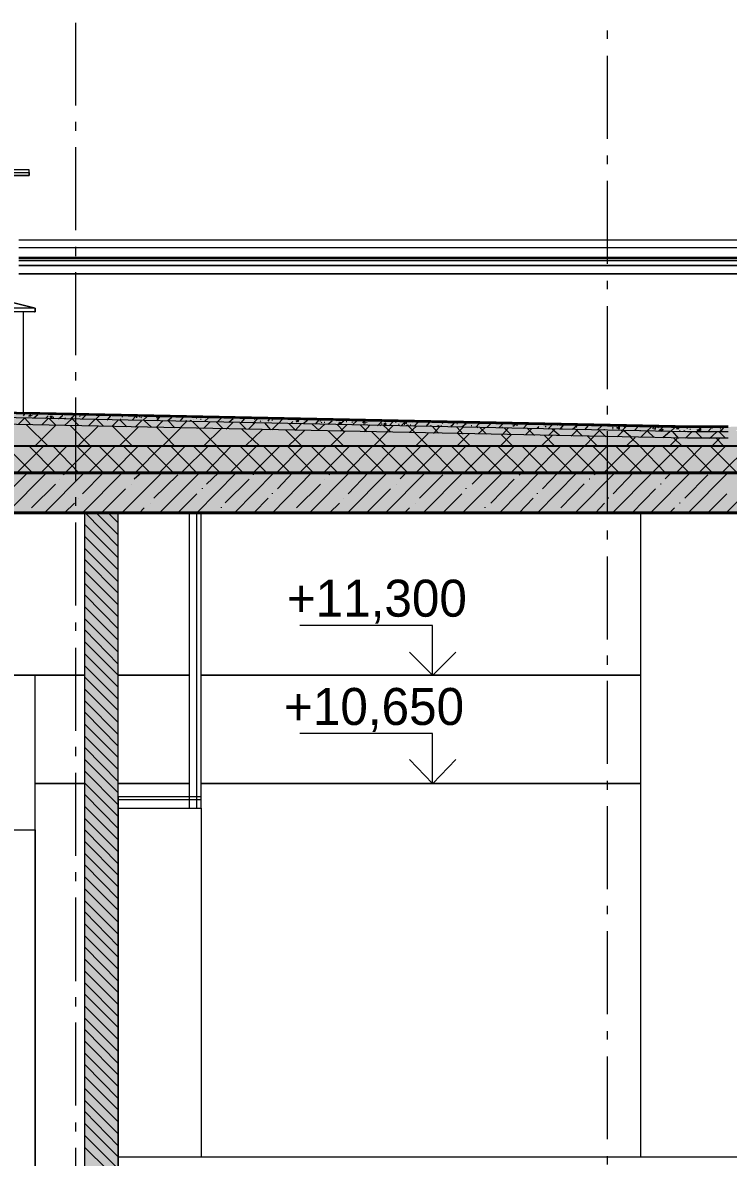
# Model space of a CAD drawing. Header units: millimetres. Extents: x -136833 to 49383, y -8033 to 344618.
# Drawn here: x -37917 to -33666, y 57053 to 63884 of the extents above; entities that cross this region are included whole.
import ezdxf

# ---------------------------------------------------------------- set-up
doc = ezdxf.new("R2010")
doc.units = ezdxf.units.MM
doc.layers.add('PDF _Геометрия', color=7, linetype='Continuous', true_color=0x1d1d1d)
doc.layers.add('PDF _Сплошная заливка', color=7, linetype='Continuous', true_color=0xffffff)
doc.layers.add('PDF _Текст', color=7, linetype='Continuous')

msp = doc.modelspace()

# ---------------------------------------------------------------- hatches: boundary and pattern name
at = {"layer": 'PDF _Сплошная заливка', "transparency": 33554559}
h = msp.add_hatch(color=256, dxfattribs=at)
h.paths.add_polyline_path([(-42196.62876658251, 61619.68777776404), (-42196.62876658251, 61594.28935869845), (-41993.44141405771, 61594.28935869845), (-41587.06670900817, 61585.82321900992), (-41388.11242632766, 61581.59014916565), (-40778.55036875333, 61568.89093963286), (-40579.59608607282, 61564.65786978858), (-39970.03402849848, 61551.95866025579), (-39771.07974581797, 61547.72559041152), (-39364.70504076841, 61539.25945072299), (-39165.75075808792, 61535.02638087872), (-38556.18870051358, 61522.32717134593), (-38357.23441783307, 61518.09410150167), (-37747.67236025873, 61505.39489196886), (-37548.71807757822, 61501.1618221246), (-36939.15602000389, 61488.46261259179), (-36740.20173732338, 61484.22954274753), (-36333.82703227381, 61475.76340305899), (-36134.8727495933, 61471.53033321472), (-35525.31069201897, 61458.83112368192), (-35326.35640933848, 61454.59805383767), (-34716.79435176414, 61441.89884430487), (-34517.84006908363, 61437.6657744606), (-34111.46536403407, 61429.19963477206), (-33620.42926209918, 61424.9665649278), (-33620.42926209918, 61429.19963477206), (-33273.31753486936, 61429.19963477206), (-33142.0923696971, 61424.9665649278), (-32896.57431872966, 61420.73349508353), (-32896.57431872966, 61424.9665649278), (-29442.38932580846, 61492.69568243606), (-29239.20197328366, 61496.92875228033), (-29040.24769060318, 61501.1618221246), (-28837.06033807839, 61505.39489196886), (-28638.10605539788, 61509.62796181313), (-28434.9187028731, 61513.8610316574), (-28235.96442019258, 61518.09410150167), (-28032.77706766782, 61522.32717134593), (-27833.82278498731, 61526.56024119019), (-27630.63543246253, 61530.79331103447), (-27431.68114978202, 61535.02638087872), (-27228.49379725722, 61539.25945072299), (-27029.53951457671, 61543.49252056726), (-26830.58523189621, 61543.49252056726), (-26830.58523189621, 61564.65786978858), (-27033.77258442099, 61564.65786978858), (-27863.45427389716, 61547.72559041152), (-28066.64162642193, 61543.49252056726), (-28896.3233158981, 61526.56024119019), (-29099.5106684229, 61522.32717134593), (-30136.61278026811, 61501.1618221246), (-30365.1985518585, 61496.92875228033), (-31529.2927590317, 61475.76340305899), (-31757.87853062207, 61471.53033321472), (-32921.97273779527, 61450.36498399339), (-33142.0923696971, 61446.13191414913), (-33142.0923696971, 61450.36498399339), (-33273.31753486936, 61454.59805383767), (-33535.76786521387, 61454.59805383767), (-33666.99303038612, 61450.36498399339), (-33912.51108135356, 61446.13191414913), (-33912.51108135356, 61450.36498399339), (-34111.46536403407, 61454.59805383767), (-34517.84006908363, 61463.06419352619), (-34716.79435176414, 61467.29726337046), (-35326.35640933848, 61479.99647290326), (-35525.31069201897, 61484.22954274753), (-36134.8727495933, 61496.92875228033), (-36333.82703227381, 61501.1618221246), (-36740.20173732338, 61509.62796181313), (-36939.15602000389, 61513.8610316574), (-37548.71807757822, 61526.56024119019), (-37747.67236025873, 61530.79331103447), (-38357.23441783307, 61543.49252056726), (-38556.18870051358, 61547.72559041152), (-39165.75075808792, 61560.42479994433), (-39364.70504076841, 61564.65786978858), (-39771.07974581797, 61573.12400947711), (-39970.03402849848, 61577.35707932138), (-40579.59608607282, 61590.05628885418), (-40778.55036875333, 61594.28935869845), (-41388.11242632766, 61606.98856823125), (-41587.06670900817, 61611.22163807551), (-41993.44141405771, 61619.68777776404)])
h.paths.add_polyline_path([(-47847.77700867788, 61746.67987309203), (-50231.83055486678, 61796.34765530431), (-50483.00959627356, 61796.34765530431), (-50483.00959627356, 61772.07829215762), (-50281.79216913095, 61772.07829215762), (-49469.04275903183, 61755.14601278055), (-49261.6223366628, 61750.9129429363), (-48245.6855740389, 61729.74759371496), (-47648.82272599736, 61717.04838418216), (-47648.82272599736, 61742.44680324777)])
h = msp.add_hatch(color=256, dxfattribs=at)
h.paths.add_polyline_path([(-42196.62876658251, 61594.28935869845), (-42196.62876658251, 61551.95866025579), (-41989.20834421346, 61551.95866025579), (-39500.16327578494, 61501.1618221246), (-39296.97592326015, 61496.92875228033), (-36807.93085483163, 61446.13191414913), (-36604.74350230687, 61441.89884430487), (-34115.69843387832, 61391.10200617367), (-33912.51108135356, 61386.8689363294), (-33620.42926209918, 61382.63586648514), (-33620.42926209918, 61386.8689363294), (-33510.36944614827, 61391.10200617367), (-33273.31753486936, 61391.10200617367), (-33146.32543954138, 61386.8689363294), (-32896.57431872966, 61382.63586648514), (-32896.57431872966, 61386.8689363294), (-32663.75547729502, 61391.10200617367), (-32435.16970570465, 61395.33507601794), (-32202.35086427002, 61399.56814586221), (-31745.17932108928, 61408.03428555074), (-31512.36047965463, 61412.26735539499), (-31283.77470806424, 61416.50042523928), (-31050.95586662962, 61420.73349508353), (-30593.78432344887, 61429.19963477206), (-30360.96548201422, 61433.43270461633), (-30132.37971042385, 61437.6657744606), (-29899.56086898921, 61441.89884430487), (-29442.38932580846, 61450.36498399339), (-29239.20197328366, 61454.59805383767), (-29040.24769060318, 61458.83112368192), (-28837.06033807839, 61463.06419352619), (-28638.10605539788, 61467.29726337046), (-28434.9187028731, 61471.53033321472), (-28235.96442019258, 61475.76340305899), (-28032.77706766782, 61479.99647290326), (-27833.82278498731, 61484.22954274753), (-27630.63543246253, 61488.46261259179), (-27431.68114978202, 61492.69568243606), (-27228.49379725722, 61496.92875228033), (-27029.53951457671, 61501.1618221246), (-26830.58523189621, 61501.1618221246), (-26830.58523189621, 61543.49252056726), (-27021.0733748882, 61543.49252056726), (-30136.61278026811, 61475.76340305899), (-30365.1985518585, 61471.53033321472), (-31529.2927590317, 61450.36498399339), (-31757.87853062207, 61446.13191414913), (-32921.97273779527, 61424.9665649278), (-33142.0923696971, 61420.73349508353), (-33142.0923696971, 61424.9665649278), (-33273.31753486936, 61429.19963477206), (-33535.76786521387, 61429.19963477206), (-33666.99303038612, 61424.9665649278), (-33912.51108135356, 61420.73349508353), (-33912.51108135356, 61424.9665649278), (-34111.46536403407, 61429.19963477206), (-34517.84006908363, 61437.6657744606), (-34716.79435176414, 61441.89884430487), (-35326.35640933848, 61454.59805383767), (-35525.31069201897, 61458.83112368192), (-36134.8727495933, 61471.53033321472), (-36333.82703227381, 61475.76340305899), (-36740.20173732338, 61484.22954274753), (-36939.15602000389, 61488.46261259179), (-37548.71807757822, 61501.1618221246), (-37747.67236025873, 61505.39489196886), (-38357.23441783307, 61518.09410150167), (-38556.18870051358, 61522.32717134593), (-39165.75075808792, 61535.02638087872), (-39364.70504076841, 61539.25945072299), (-39771.07974581797, 61547.72559041152), (-39970.03402849848, 61551.95866025579), (-40579.59608607282, 61564.65786978858), (-40778.55036875333, 61568.89093963286), (-41388.11242632766, 61581.59014916565), (-41587.06670900817, 61585.82321900992), (-41993.44141405771, 61594.28935869845)])
h.paths.add_polyline_path([(-47847.77700867788, 61721.28145402644), (-50232.2462537375, 61770.95789663184), (-50483.00959627356, 61770.95789663184), (-50483.00959627356, 61733.98066355923), (-50298.724448508, 61733.98066355923), (-49367.44908276944, 61712.81531433791), (-49176.96093977746, 61708.58224449364), (-48245.6855740389, 61687.4168952723), (-47648.82272599736, 61674.7176857395), (-47648.82272599736, 61717.04838418216)])
h = msp.add_hatch(color=256, dxfattribs=at)
h.paths.add_polyline_path([(-42196.62876658251, 61551.95866025579), (-42196.62876658251, 61336.07209819821), (-26830.58523189621, 61336.07209819821), (-26830.58523189621, 61501.1618221246), (-27033.77258442099, 61501.1618221246), (-27863.45427389716, 61484.22954274753), (-28066.64162642193, 61479.99647290326), (-28896.3233158981, 61463.06419352619), (-29099.5106684229, 61458.83112368192), (-30136.61278026811, 61437.6657744606), (-30365.1985518585, 61433.43270461633), (-31529.2927590317, 61412.26735539499), (-31757.87853062207, 61408.03428555074), (-32921.97273779527, 61386.8689363294), (-33146.32543954138, 61382.63586648514), (-33146.32543954138, 61386.8689363294), (-33273.31753486936, 61391.10200617367), (-33535.76786521387, 61391.10200617367), (-33666.99303038612, 61386.8689363294), (-33912.51108135356, 61382.63586648514), (-33912.51108135356, 61386.8689363294), (-34115.69843387832, 61391.10200617367), (-36604.74350230687, 61441.89884430487), (-36807.93085483163, 61446.13191414913), (-39296.97592326015, 61496.92875228033), (-39500.16327578494, 61501.1618221246), (-41989.20834421346, 61551.95866025579)])
h.paths.add_polyline_path([(-49917.74816252403, 61725.5145238707), (-50250.46884408566, 61732.9083167943), (-50483.00959627356, 61732.9083167943), (-50483.00959627356, 61336.07209819821), (-47648.82272599736, 61336.07209819821), (-47648.82272599736, 61674.7176857395), (-47835.07779914507, 61678.95075558377), (-48216.05408512904, 61687.4168952723), (-48402.30915827674, 61691.64996511657), (-48973.77358725268, 61704.34917464937), (-49160.02866040039, 61708.58224449364), (-49731.49308937634, 61721.28145402644)])
h = msp.add_hatch(color=256, dxfattribs=at)
h.paths.add_polyline_path([(-47648.82272599736, 61175.2154441161), (-47648.82272599736, 61335.85733564969), (-50648.58882774596, 61335.85733564969), (-50648.58882774596, 61175.2154441161)])
h.paths.add_polyline_path([(-26648.56322859276, 61175.2154441161), (-26648.56322859276, 61335.85733564969), (-42196.62876658251, 61335.85733564969), (-42196.62876658251, 61175.2154441161)])
h = msp.add_hatch(color=256, dxfattribs=at)
h.paths.add_polyline_path([(-89594.3118128311, 60933.93046299292), (-89594.3118128311, 61174.94611923026), (-103546.0112988801, 61174.94611923026), (-103546.0112988801, 60933.93046299292)])
h.paths.add_polyline_path([(146.768885612255, 60933.93046299292), (146.768885612255, 61174.94611923026), (-22999.65702283529, 61174.94611923026), (-22999.65702283529, 60933.93046299292)])
h.paths.add_polyline_path([(-23351.00181990939, 60933.93046299292), (-23351.00181990939, 61174.94611923026), (-26352.24833949412, 61174.94611923026), (-26352.24833949412, 60933.93046299292)])
h.paths.add_polyline_path([(-26398.81210778105, 60933.93046299292), (-26398.81210778105, 61174.94611923026), (-44097.27712665802, 61174.94611923026), (-44097.27712665802, 60933.93046299292)])
h.paths.add_polyline_path([(-45350.26580056082, 60933.93046299292), (-45350.26580056082, 61174.94611923026), (-51128.40613798419, 61174.94611923026), (-51128.40613798419, 60933.93046299292)])
h.paths.add_polyline_path([(-77398.8375915002, 60933.93046299292), (-77398.8375915002, 61174.94611923026), (-79396.84655799383, 61174.94611923026), (-79396.84655799383, 60933.93046299292)])
h.paths.add_polyline_path([(-82897.59531920198, 60933.93046299292), (-82897.59531920198, 61174.94611923026), (-86097.79612146723, 61174.94611923026), (-86097.79612146723, 60933.93046299292)])

# ---------------------------------------------------------------- linework, layer by layer
at = {"layer": 'PDF _Геометрия', "color": 7, "lineweight": 9}
for points in [[(-37596.93330292037, 63384.52339288042), (-37596.93330292037, 63884.04477647581)], [(-34394.40926445879, 63786.38985117514), (-34394.40926445879, 63837.19078904847)], [(-34394.40926445879, 63185.26577944108), (-34394.40926445879, 63684.78797542847)], [(-37596.93330292037, 63232.13295763781), (-37596.93330292037, 63287.15241484583)], [(-37596.93330292037, 62635.24059600784), (-37596.93330292037, 63134.76197960323)], [(-34394.40926445879, 63032.86370540471), (-34394.40926445879, 63083.66390369442)], [(-40667.41882822714, 62981.99669017344), (-37877.7025336896, 62981.99669017344), (-37877.7025336896, 62998.89811908658), (-38618.70378843296, 62998.89811908658)], [(-37877.7025336896, 62981.99669017344), (-37877.7025336896, 62965.03529698111), (-40667.41882822714, 62965.03529698111), (-37877.7025336896, 62965.03529698111), (-37877.7025336896, 62977.78596725877)], [(-34394.40926445879, 62431.73889408704), (-34394.40926445879, 62931.26182965804)], [(-31428.78426445878, 62575.36392898809), (-37939.50958540915, 62575.36392898809)], [(-31428.78426445878, 62528.84568256584), (-37939.50958540915, 62528.84568256584)], [(-37596.93330292037, 62478.62704213933), (-37596.93330292037, 62533.64649934736)], [(-31428.78426445878, 62469.52672315103), (-37939.50958540915, 62469.52672315103)], [(-37939.50958540915, 62465.3436625269), (-31428.78426445878, 62465.3436625269)], [(-37939.50958540915, 62452.60545298526), (-31428.78426445878, 62452.60545298526)], [(-37596.93330292037, 61881.73468050936), (-37596.93330292037, 62381.25606410474)], [(-34394.40926445879, 62279.33682005064), (-34394.40926445879, 62330.13849750761)], [(-37846.70295119354, 62143.64550006642), (-37842.60637984345, 62143.64550006642), (-37842.60637984345, 62164.76542443057), (-37994.72236910724, 62202.91154520764), (-37842.60637984345, 62164.76542443057), (-40700.04901960475, 62164.76542443057)], [(-37842.60637984345, 62164.76542443057), (-37842.60637984345, 62143.64550006642), (-40700.04901960475, 62143.64550006642)], [(-34394.40926445879, 61678.21348790022), (-34394.40926445879, 62177.73494430398)], [(-37912.79868753575, 61535.05516220637), (-37912.79868753575, 62144.59136522467)], [(-37596.93330292037, 61729.34425113245), (-37596.93330292037, 61780.14058384886)], [(-33911.83714907417, 61454.47014984037), (-42196.03273750872, 61623.82155587586)], [(-37596.93330292037, 61128.22876501087), (-37596.93330292037, 61627.75015447195)], [(-42189.53013883946, 61334.91025105997), (-26822.41407215105, 61334.91025105997), (-26822.41407215105, 61500.03609071846), (-26822.41407215105, 61542.39431097823), (-26822.41407215105, 61563.54076149937), (-26822.41407215105, 61567.78247713581), (-26822.41407215105, 61572.02419277223), (-29810.99273236723, 61508.51952851802)], [(-34394.40926445879, 61525.80993469661), (-34394.40926445879, 61576.61161215355)], [(-37912.82021891848, 61539.23924343955), (-36824.81791830498, 61513.87200266933)], [(-37912.12906153291, 61539.17744488842), (-33789.00061061264, 61454.45879269107)], [(-34394.40926445879, 60924.68660254617), (-34394.40926445879, 61424.26874117961)], [(-33666.16407215111, 61454.49056158796), (-33911.6601677156, 61454.49056158796)], [(-42194.98760783963, 61174.97118449909), (-26646.93330292027, 61174.97118449909), (-26646.93330292027, 61335.85733564969), (-42194.98760783963, 61335.85733564969)], [(-37596.93330292037, 60975.83690440635), (-37596.93330292037, 61026.6346683504)], [(-37544.28907215112, 60933.25857362028), (-37544.28907215112, 56975.14426632378), (-37844.77874891645, 56975.14426632378)], [(-37344.40689925542, 59155.06358329159), (-36912.55830292036, 59155.06358329159), (-36912.55830292036, 60933.09579568487), (-37094.51348351022, 60933.09579568487)], [(-36915.38230157936, 59155.57883144147), (-36868.68811061265, 59155.57883144147), (-36868.68811061265, 60933.4744950325), (-36915.38230157936, 60933.4744950325)], [(-32701.01984138186, 60933.80107496068), (-34199.36992544275, 60933.80107496068)], [(-37596.93330292037, 60374.72141828479), (-37596.93330292037, 60874.24423897347)], [(-37541.27288577482, 56974.58607205794), (-37342.48618753575, 56974.58607205794), (-37342.48618753575, 60932.75651907063), (-37541.27288577482, 60932.75651907063)], [(-36863.64680952895, 59154.68435065357), (-36842.36599522804, 59154.68435065357), (-36842.36599522804, 60932.71215895053), (-36863.64680952895, 60932.71215895053)], [(-34192.6063798434, 57054.97283378092), (-34192.6063798434, 60932.71621906525), (-36842.92758720851, 60932.71621906525)], [(-34394.40926445879, 60772.34373157223), (-34394.40926445879, 60827.32794838068)], [(-34394.40926445879, 60171.15971719212), (-34394.40926445879, 60670.74186188772)], [(-37596.93330292037, 60222.33098890787), (-37596.93330292037, 60273.12875285192)], [(-35447.29387984342, 59955.10246638985), (-35447.29387984342, 60255.6411793996), (-36247.37161717608, 60255.6411793996)], [(-37596.93330292037, 59621.21550278631), (-37596.93330292037, 60120.73832347501)], [(-34394.40926445879, 60018.81833144758), (-34394.40926445879, 60073.80106302663)], [(-38094.79230920131, 59955.32024737771), (-37544.28907215112, 59955.32024737771), (-37844.77874891645, 59955.32024737771)], [(-38092.42878000429, 59023.62937829852), (-37842.60637984345, 59023.62937829852), (-37842.60637984345, 56974.68573723877), (-37842.60637984345, 59303.05480785234), (-37842.60637984345, 59954.98843630536), (-37994.72236910724, 59954.98843630536)], [(-35298.13522599726, 59955.63995475336), (-35598.4711008203, 59955.63995475336)], [(-35096.44149345411, 59955.82452746976), (-34973.49580292034, 59955.82452746976), (-35452.01290095765, 59955.82452746976)], [(-34394.40926445879, 59421.87605341925), (-34394.40926445879, 59921.39898899025)], [(-35447.29387984342, 59303.88621076701), (-35447.29387984342, 59604.42492377674), (-36247.37161717608, 59604.42492377674)], [(-37596.93330292037, 59468.8250734094), (-37596.93330292037, 59523.84596184502)], [(-37596.93330292037, 58867.70958728783), (-37596.93330292037, 59367.2309767489)], [(-35289.36118753572, 59302.95082932137), (-35589.72397658716, 59302.95082932137)], [(-34833.11118753573, 59303.09405754986), (-35442.67109197179, 59303.09405754986)], [(-34561.11599522803, 59302.94362135941), (-34832.24143142949, 59302.94362135941)], [(-34394.40926445879, 59265.29144609354), (-34394.40926445879, 59320.27565683983)], [(-37342.48618753575, 59222.4764424691), (-37342.48618753575, 59205.53755963119), (-37342.48618753575, 59154.78265297539), (-37342.48618753575, 57054.98294593238), (-37342.48618753575, 57046.51422497234), (-37342.48618753575, 57038.04406309447), (-37342.48618753575, 56974.58607205794)], [(-37341.92825558082, 59154.68435065357), (-36842.36599522804, 59154.68435065357), (-36842.36599522804, 59205.46877406078), (-36842.36599522804, 59222.37622523924), (-37341.92825558082, 59222.37622523924)], [(-36842.36599522804, 59205.46877406078), (-37341.92825558082, 59205.46877406078)], [(-34394.40926445879, 58668.35064723243), (-34394.40926445879, 59167.93278586587)], [(-36910.35375847132, 59154.68435065357), (-36842.36599522804, 59154.68435065357), (-36842.36599522804, 57054.86790495108)], [(-37596.93330292037, 58715.3191579109), (-37596.93330292037, 58770.33861511893)], [(-37596.93330292037, 58114.20367765503), (-37596.93330292037, 58617.94817987632)], [(-34394.40926445879, 58515.94709402881), (-34394.40926445879, 58566.74877148576)], [(-34394.40926445879, 57914.82376187838), (-34394.40926445879, 58414.40590051183)], [(-37596.93330292037, 57961.81324241243), (-37596.93330292037, 58016.83269962045)], [(-37596.93330292037, 57364.92088078246), (-37596.93330292037, 57864.44226437785)], [(-34394.40926445879, 57762.48089090444), (-34394.40926445879, 57813.2825683614)], [(-34394.40926445879, 57161.35755875401), (-34394.40926445879, 57660.87902121993)], [(-37596.93330292037, 57208.30732691395), (-37596.93330292037, 57263.32678412197)], [(-37596.93330292037, 56611.41496528398), (-37596.93330292037, 57110.93634887937)], [(-37342.61318531267, 57055.0902318576), (-26594.28907215103, 57055.0902318576), (-26594.28907215103, 56974.63935316979), (-37342.61318531267, 56974.63935316979)], [(-34394.40926445879, 57008.95549077979), (-34394.40926445879, 57059.75568300734)]]:
    msp.add_lwpolyline(points, dxfattribs=at)
for points in [[(-37939.50958540915, 62423.00847048467), (-31428.78426445878, 62423.00847048467)], [(-37939.50958540915, 62372.18216278057), (-31428.78426445878, 62372.18216278057)], [(-37344.40689925542, 59955.19849017463), (-36912.55830292036, 59955.19849017463)], [(-36842.92758720851, 59954.8366737026), (-34192.6063798434, 59954.8366737026)], [(-37844.77874891645, 59303.40196046874), (-37544.28907215112, 59303.40196046874)], [(-37344.40689925542, 59303.22848633878), (-36912.55830292036, 59303.22848633878)], [(-36842.92758720851, 59302.91648273147), (-34192.6063798434, 59302.91648273147)]]:
    msp.add_lwpolyline(points, close=True, dxfattribs=at)
at = {"layer": 'PDF _Геометрия', "color": 7, "lineweight": 20}
for points in [[(-33911.83714907417, 61450.26718430664), (-42196.03273750872, 61619.61859034214), (-33911.83714907417, 61446.00324628244)], [(-33911.83714907417, 61420.66203389162), (-42196.03273750872, 61594.21639936907)], [(-33911.83714907417, 61382.5275149454), (-42196.03273750872, 61551.8789209809)], [(-33666.16407215111, 61450.21607392476), (-33911.6601677156, 61450.21607392476)], [(-33666.16407215111, 61446.00121953876), (-33911.6601677156, 61446.00121953876)], [(-33666.16407215111, 61420.59730908779), (-33911.6601677156, 61420.59730908779)], [(-33666.16407215111, 61382.49069837703), (-33911.6601677156, 61382.49069837703)], [(-42194.98760783963, 61174.97118449909), (-26646.93330292027, 61174.97118449909)]]:
    msp.add_lwpolyline(points, dxfattribs=at)
at = {"layer": 'PDF _Геометрия', "lineweight": 9}
for points in [[(-37942.02915444229, 61467.23859991569), (-37904.02464907421, 61505.36015331347)], [(-37912.21252096294, 61517.40500305565), (-37904.02464907421, 61530.09220494756)], [(-37868.92849522806, 61462.86050723447), (-37906.94699599493, 61505.14866110747)], [(-37881.79743604263, 61517.84053514148), (-37868.92849522806, 61517.84053514148), (-37873.02393586565, 61526.32129871155)], [(-37877.11938235228, 61517.19794644151), (-37868.92849522806, 61525.67871001158)], [(-37864.25027430829, 61521.41646517009), (-37860.15445676651, 61517.14641327746)], [(-37850.21943546605, 61504.30352752614), (-37825.05830292036, 61525.42733230677)], [(-37801.70052065278, 61462.90254651104), (-37763.6400336896, 61501.02164662415)], [(-37780.62315581938, 61501.02164662415), (-37763.6400336896, 61517.94329813978)], [(-37719.7698413819, 61462.05184176248), (-37757.84782259355, 61500.12982297413)], [(-37754.29339721483, 61509.4133394016), (-37746.09195676651, 61517.84640585277)], [(-37750.20462408478, 61508.7209946884), (-37737.31791830498, 61508.7209946884), (-37741.41901250504, 61517.15484209466)], [(-37732.64535094766, 61508.67230927149), (-37728.54387984343, 61508.67230927149)], [(-37719.7698413819, 61500.77342287073), (-37719.7698413819, 61500.77342287073)], [(-37701.10012843744, 61499.8872238746), (-37675.89964907421, 61521.04549197104)], [(-37697.56749930166, 61500.58053525807), (-37684.67368753576, 61504.79977839656), (-37688.77704316079, 61500.58053525807)], [(-37693.44772599729, 61499.98355072918), (-37693.44772599729, 61499.98355072918)], [(-37665.47788081745, 61458.55684135079), (-37623.25541830498, 61496.67330990907)], [(-37662.45605848865, 61500.43728258552), (-37658.35157215112, 61504.65768837024)], [(-37626.81958326689, 61500.15860230475), (-37605.7073413819, 61521.33098542403)], [(-37614.48137984345, 61496.62665357468), (-37618.58775070179, 61509.35240063897)], [(-37618.58775070179, 61495.98234988555), (-37614.48137984345, 61508.70809694984)], [(-37579.38522599728, 61458.36858549651), (-37617.51918880403, 61496.44382200053)], [(-37614.48137984345, 61517.79852452534), (-37614.48137984345, 61517.79852452534)], [(-37574.71944291489, 61513.35421838093), (-37570.61118753573, 61517.57850552035)], [(-37560.75254535166, 61496.86509167692), (-37535.5150336896, 61522.22153610424)], [(-37486.98282734114, 61495.89928304365), (-37482.87080292037, 61495.89928304365), (-37521.04325307373, 61457.84440403675)], [(-37482.87080292037, 61495.89928304365), (-37482.87080292037, 61495.89928304365)], [(-37477.69386885832, 61495.77137029655), (-37456.54868753576, 61516.97822588948)], [(-37430.22657215112, 61453.98627279886), (-37472.53430124842, 61496.29257404897)], [(-37407.51706207781, 61491.79813874223), (-37386.35637984343, 61517.25152587445)], [(-37380.7146192842, 61453.48680182725), (-37342.48618753575, 61491.59749000593)], [(-37333.1757338865, 61491.52032821143), (-37324.93811061267, 61495.75546673065), (-37329.05691930838, 61495.75546673065)], [(-37289.84195676653, 61450.29208448037), (-37332.21169792554, 61492.60149158508)], [(-37316.16407215114, 61509.01234525507), (-37316.16407215114, 61513.24787132357)], [(-37298.61599522806, 61491.9931786782), (-37298.61599522806, 61491.9931786782)], [(-37258.39134766925, 61491.67195144961), (-37237.19772599728, 61512.80951579093)], [(-37240.38598549469, 61449.18058787559), (-37202.10157215114, 61487.22917512287)], [(-37232.54664217727, 61508.53552015534), (-37228.42368753575, 61508.53552015534)], [(-37214.99931906251, 61512.70643812064), (-37210.87561061267, 61512.70643812064)], [(-37206.22565750514, 61504.1914260695), (-37202.10157215114, 61508.43199027863)], [(-37192.34013975148, 61488.3252427371), (-37167.00541830498, 61513.77791739048)], [(-37140.68330292037, 61449.44035294269), (-37183.11893189493, 61487.57227698534)], [(-37112.95763023346, 61446.1384344477), (-37070.49099522804, 61488.48555860305)], [(-37109.78627255661, 61504.91681477722), (-37096.81311061265, 61504.91681477722), (-37096.81311061265, 61513.3482217229)], [(-37109.71538037399, 61504.94853513323), (-37105.5871490742, 61513.4381837398)], [(-37109.26563326069, 61487.31266498753), (-37088.03907215114, 61512.66965594756)], [(-37043.22083272284, 61488.17885292971), (-37017.84676445881, 61509.36472949526)], [(-37000.29868753575, 61445.7984267892), (-37042.796328572, 61488.11882795033)], [(-36968.9120196997, 61484.22034200496), (-36947.65445676651, 61509.61436145979)], [(-36968.49925752748, 61445.41436606697), (-36930.10637984343, 61483.51163040604)], [(-36938.88041830497, 61484.19104365983), (-36938.88041830497, 61484.19104365983)], [(-36934.2421492265, 61488.35544123936), (-36930.10637984343, 61488.35544123936)], [(-36912.05807055817, 61483.36800110547), (-36903.78426445882, 61491.8163416784), (-36903.78426445882, 61483.36800110547)], [(-36851.14003368959, 61440.75876470771), (-36893.70356254141, 61483.08560536823)], [(-36886.23618753575, 61492.35327412097), (-36886.23618753575, 61492.35327412097)], [(-36872.82651832487, 61505.00790629548), (-36868.68811061265, 61505.00790629548)], [(-36846.50553365276, 61496.36079638855), (-36842.36599522804, 61496.36079638855)], [(-36819.78630529114, 61484.11265733037), (-36798.49580292036, 61505.22699714501)], [(-36816.04387984343, 61500.48397810543), (-36816.04387984343, 61500.48397810543)], [(-36744.98221866558, 61479.45587249276), (-36719.52945676651, 61504.8493800427)], [(-36719.52945676651, 61491.47266041341), (-36719.52945676651, 61491.47266041341)], [(-36674.80842712271, 61479.68951161204), (-36649.3371490742, 61500.83795780438)], [(-36600.48378410209, 61475.73161708988), (-36579.1448413819, 61501.10417662946)], [(-36525.68912009407, 61475.32380734669), (-36500.17849522806, 61500.71710768132)], [(-36521.88005602987, 61496.59700176284), (-36517.72657215112, 61500.80841653735)], [(-36521.88005602987, 61500.15527327092), (-36517.72657215112, 61495.9438584964)], [(-36486.78540980036, 61483.71555102219), (-36482.63041830497, 61487.92849444089)], [(-36473.85637984342, 61487.85279552191), (-36473.85637984342, 61487.85279552191)], [(-36438.30069931378, 61484.03504944438), (-36429.98618753575, 61496.74163945611)], [(-36416.59611734137, 61491.78444167745), (-36412.43811061267, 61491.78444167745)], [(-36376.56981306543, 61470.95463255671), (-36351.0198413819, 61496.32761809634)], [(-36368.56791830497, 61495.75756906455), (-36368.56791830497, 61495.75756906455)], [(-36315.92368753573, 61496.75719583706), (-36315.92368753573, 61496.75719583706)], [(-36302.08561912215, 61471.21688344563), (-36289.60157215112, 61483.94190550088)], [(-36271.60829091298, 61488.01323795686), (-36263.27945676651, 61479.56679187541)], [(-36266.99398602451, 61487.34797543247), (-36254.50541830497, 61491.57085503848), (-36258.67020930861, 61478.90222216846)], [(-36227.45050603681, 61470.80687909097), (-36201.86118753573, 61491.93419406348)], [(-36219.40926445882, 61492.0692092257), (-36219.40926445882, 61492.0692092257)], [(-36153.1066408764, 61466.80151701588), (-36131.66887984343, 61492.2319587467)], [(-36127.06528594799, 61487.93733600931), (-36122.89484138189, 61487.93733600931)], [(-36100.74430127586, 61479.93599072597), (-36096.57272599728, 61479.93599072597)], [(-36078.33119900817, 61466.37676584895), (-36052.70253368957, 61487.59622463759)], [(-36026.38041830497, 61487.40387641405), (-36026.38041830497, 61487.40387641405)], [(-36026.38041830497, 61483.17106062073), (-36026.38041830497, 61483.17106062073)], [(-36003.38678554776, 61466.69035638913), (-35982.51022599728, 61487.80428242173)], [(-35995.03382951763, 61488.46104705572), (-35982.51022599728, 61484.22632045714), (-35982.51022599728, 61488.46104705572)], [(-35986.68670102996, 61487.20868610721), (-35982.51022599728, 61487.20868610721)], [(-35969.13937791523, 61483.50379696603), (-35964.96214907418, 61483.50379696603)], [(-35929.21189197955, 61462.00191806282), (-35903.54387984343, 61487.43237092753)], [(-35868.03719688999, 61475.72603439958), (-35859.67368753573, 61484.20618810615)], [(-35863.44020540141, 61475.0693095938), (-35850.8996490742, 61475.0693095938), (-35855.08177766934, 61483.55022762247)], [(-35846.30811611196, 61479.90771374996), (-35842.12561061265, 61479.90771374996)], [(-35779.4970439844, 61457.62250060839), (-35754.38522599726, 61483.03208907878)], [(-35709.32282349332, 61457.87413421744), (-35684.19291830495, 61483.30202436315)], [(-35670.83488496447, 61479.60263983408), (-35666.64484138189, 61479.60263983408)], [(-35618.19291562019, 61475.74661471206), (-35614.00061061265, 61479.93745880885)], [(-35617.79877371779, 61475.69277348767), (-35605.22657215111, 61471.44161396393), (-35605.22657215111, 61479.94393301142)], [(-37763.6400336896, 61335.25324763398), (-37894.80461670896, 61462.25781942826)], [(-37719.7698413819, 61458.41910276633), (-37842.79101145032, 61335.69112729507)], [(-37509.19291830498, 61335.21992135817), (-37631.90057240552, 61457.98490645519)], [(-37465.32272599728, 61453.52297622323), (-37583.97384778468, 61334.99088033294)], [(-37254.74580292036, 61335.16089135582), (-37373.06576998731, 61453.65907177424)], [(-37219.64964907421, 61449.90716790828), (-37333.89531522289, 61335.60543417892)], [(-37000.29868753575, 61335.07140192156), (-37110.07897913853, 61449.34037938779)], [(-36965.20253368959, 61444.95512299806), (-37075.0228728224, 61334.8969292662)], [(-36745.85157215114, 61335.01170448081), (-36851.78430576473, 61440.82307379007)], [(-36827.58141567273, 61441.08374062701), (-36789.72176445881, 61479.17733836162)], [(-36719.52945676651, 61441.33309230998), (-36825.49109689282, 61335.49285552493)], [(-36710.75541830497, 61441.30756388013), (-36748.64607660423, 61479.37310648518)], [(-36691.39396673795, 61436.74180448309), (-36649.3371490742, 61479.03870279159)], [(-36570.37080292036, 61437.59067250888), (-36608.31658492691, 61475.71159324467)], [(-36491.40445676651, 61335.57142343607), (-36597.01979188624, 61437.15382840393)], [(-36473.85637984342, 61433.49249750839), (-36575.33550334969, 61336.10498712965)], [(-36555.69302554792, 61437.33597324377), (-36517.72657215112, 61475.41972988283)], [(-36530.65371758724, 61475.43834887796), (-36526.50061061267, 61475.43834887796)], [(-36421.2121490742, 61432.53942132106), (-36459.21650001977, 61474.8753623179)], [(-36415.36353387058, 61432.97871538784), (-36377.34195676651, 61471.0568520733)], [(-36236.95734138189, 61335.50620873084), (-36334.52525266989, 61432.89402227737)], [(-36219.40926445882, 61428.52150329171), (-36316.9948319016, 61335.40149370816)], [(-36272.05349522806, 61428.1969679212), (-36314.27464212028, 61470.53862417115)], [(-36275.03404219325, 61428.61082764756), (-36236.95734138189, 61470.96781396856)], [(-36131.66887984343, 61428.74599510773), (-36173.9511724951, 61466.80151701588)], [(-36138.87030508881, 61428.52144680628), (-36096.57272599728, 61466.65035799323)], [(-36118.29162439061, 61474.52977041023), (-36114.12080292036, 61478.75876459307)], [(-35982.51022599728, 61335.40656082572), (-36075.55770206955, 61424.3401855792)], [(-35973.73618753573, 61424.92880707303), (-36062.62103676832, 61336.04541336622)], [(-35982.51022599728, 61423.6834209452), (-36024.85748601834, 61466.03359771988)], [(-36017.18303598541, 61471.05727064877), (-36008.83234138189, 61466.82369053334)], [(-36013.00768570208, 61478.86930501746), (-36008.83234138189, 61478.86930501746)], [(-36012.57964606646, 61470.33740960625), (-36000.05830292034, 61478.80533415921), (-36004.23402414471, 61466.10344732977)], [(-36003.14565206844, 61424.86089593513), (-35964.96214907418, 61462.98176391258)], [(-35934.0447316857, 61479.07975368886), (-35929.86599522804, 61479.07975368886)], [(-35842.12561061265, 61419.99490167507), (-35884.53401639315, 61462.34497775285)], [(-35862.81616039111, 61420.52320215564), (-35824.57753368959, 61462.88091094064)], [(-35859.67368753573, 61463.06558623524), (-35859.67368753573, 61467.30566308852)], [(-35842.12561061265, 61475.66541507869), (-35842.12561061265, 61475.66541507869)], [(-35728.06311061265, 61335.38742412192), (-35812.98512682645, 61420.00867101801)], [(-35719.28907215112, 61420.00667814428), (-35804.21873211075, 61335.31794596713)], [(-35762.75778105788, 61458.87780004481), (-35754.38522599726, 61463.1224628307), (-35754.38522599726, 61458.87780004481)], [(-35754.38522599726, 61466.11182618017), (-35754.38522599726, 61470.35648896604)], [(-35701.74099522804, 61420.54229934556), (-35744.21054676799, 61458.64806154274)], [(-35741.02417742346, 61470.24066811645), (-35736.8371490742, 61470.24066811645)], [(-35740.61948955961, 61463.00697992153), (-35728.06311061265, 61463.00697992153), (-35732.25051586609, 61475.68600371305)], [(-35736.43792709988, 61462.34995567719), (-35728.06311061265, 61475.08738348432)], [(-35722.4866687138, 61420.42174782078), (-35684.19291830495, 61458.53290802928)], [(-35653.28756184971, 61466.80527127513), (-35649.09676445881, 61466.80527127513)], [(-35634.95629799466, 61458.1427296534), (-35614.00061061265, 61479.33814411175)], [(-35618.19291562019, 61467.2435990759), (-35614.00061061265, 61467.2435990759)], [(-35604.83865730975, 61458.09350715714), (-35596.45253368956, 61462.28511078798), (-35596.45253368956, 61458.09350715714)], [(-35552.58234138189, 61415.52483330336), (-35595.11686029124, 61457.82093609994)], [(-35586.34664343967, 61416.12545716829), (-35543.80830292034, 61454.17299345586)], [(-35583.09826939071, 61462.23610662856), (-35578.9044567665, 61462.23610662856)], [(-35570.13041830495, 61475.47966896544), (-35570.13041830495, 61475.47966896544)], [(-35560.20260494975, 61453.5192548876), (-35535.03426445881, 61478.92751642624)], [(-35473.61599522804, 61335.26924827141), (-35553.96409383349, 61415.73591682381)], [(-35552.58234138189, 61462.07585042014), (-35552.58234138189, 61462.07585042014)], [(-35473.61599522804, 61411.47756187207), (-35549.76575236337, 61335.26924827141)], [(-35485.82967208033, 61453.75721624358), (-35464.8419567665, 61479.18227425885)], [(-35460.26700758745, 61457.96444268399), (-35456.06791830497, 61457.96444268399)], [(-35412.19772599726, 61411.81300475363), (-35449.99479077349, 61454.17138050443)], [(-35441.22414339976, 61411.15958858016), (-35403.42368753575, 61453.46023200516)], [(-35420.59967960361, 61454.17138050443), (-35412.19772599726, 61458.37089037612), (-35412.19772599726, 61454.17138050443)], [(-35403.42368753575, 61457.72164529602), (-35403.42368753575, 61457.72164529602)], [(-35398.85137668584, 61458.27092579442), (-35394.6496490742, 61458.27092579442)], [(-35390.07771512847, 61470.28402522128), (-35385.87561061265, 61474.54620309694)], [(-35368.32753368957, 61454.52210382345), (-35368.32753368957, 61454.52210382345)], [(-35337.43574578421, 61458.59077962224), (-35333.23137984342, 61458.59077962224)], [(-35336.70304616597, 61449.42642465993), (-35315.68330292036, 61474.83017167533)], [(-35302.34109955469, 61470.47515743522), (-35298.13522599726, 61470.47515743522)], [(-35267.24645332519, 61453.34848869184), (-35263.03907215111, 61449.14110751775), (-35300.89378542016, 61411.04580507735)], [(-35263.03907215111, 61406.77974127264), (-35300.89378542016, 61449.14110751775)], [(-35219.16887984342, 61335.23169544762), (-35295.51689022921, 61411.45788753988)], [(-35270.733945424, 61450.31064259714), (-35245.49099522804, 61471.46577094375)], [(-35214.60448398093, 61458.60423527285), (-35210.39484138187, 61458.60423527285)], [(-35187.57642025164, 61449.24147190601), (-35166.5246490742, 61470.41365921457)], [(-35179.50983775145, 61449.94690727251), (-35175.29868753573, 61445.67702787156)], [(-35173.54710955083, 61408.03046127788), (-35131.42849522803, 61446.11672370263)], [(-35166.5246490742, 61462.5941351953), (-35166.5246490742, 61462.5941351953)], [(-35122.65445676648, 61407.32065598429), (-35160.56342744056, 61445.41179392691)], [(-35121.61372688042, 61445.94424857664), (-35096.33234138187, 61471.34466173895)], [(-35047.22194880283, 61446.21160626975), (-35026.14003368957, 61467.35381566024)], [(-35040.9952791994, 61335.1998181063), (-34973.49580292034, 61402.9391242864), (-35015.68224109872, 61445.24620965134)], [(-35030.35759127606, 61449.16301415157), (-35026.14003368957, 61449.16301415157)], [(-35029.00371683472, 61403.02689335512), (-34991.04387984342, 61445.38673701441)], [(-34964.05160888893, 61454.23177461622), (-34947.17368753573, 61466.95055388123)], [(-34955.94772599726, 61450.04970348511), (-34955.94772599726, 61450.04970348511)], [(-34938.39964907418, 61457.80989106041), (-34938.39964907418, 61462.03121768853)], [(-34902.31928784575, 61441.80787421283), (-34876.98137984342, 61467.20469614883)], [(-34888.67335885513, 61402.95700399938), (-34850.65926445881, 61441.03297277496)], [(-34833.11118753573, 61399.25630961725), (-34875.35791358574, 61441.56344848553)], [(-34819.46412074608, 61440.79162615217), (-34806.78907215111, 61453.52857672427)], [(-34811.01605234167, 61445.68183405029), (-34806.78907215111, 61445.68183405029)], [(-34767.14774455481, 61449.67565706604), (-34762.91887984342, 61453.9030541661)], [(-34753.19906930218, 61437.39765372434), (-34727.82272599725, 61462.83300033)], [(-34748.34300087552, 61398.5960846349), (-34710.27464907418, 61436.72639912864)], [(-34683.95253368957, 61398.48710673648), (-34726.26331560322, 61436.56563180126)], [(-34696.9584520958, 61461.98421902722), (-34692.72657215112, 61461.98421902722)], [(-34678.79146124974, 61437.67776849151), (-34657.63041830495, 61463.07072377064)], [(-34666.4044567665, 61436.44086917403), (-34666.4044567665, 61440.73291993015)], [(-34612.24979949891, 61394.28236188912), (-34569.89003368956, 61436.58155928476)], [(-34604.0788507586, 61437.27802483115), (-34578.66407215111, 61458.45602373985), (-34582.90085184992, 61454.21924404102)], [(-34587.43811061264, 61457.87891163026), (-34587.43811061264, 61457.87891163026)], [(-34587.13763759959, 61457.78978204674), (-34578.66407215111, 61453.55447875699)], [(-34543.56791830495, 61394.72706230362), (-34585.93898809023, 61437.0981320889)], [(-34582.90085184992, 61449.98394075127), (-34578.66407215111, 61449.98394075127)], [(-34529.66483533538, 61433.28960508576), (-34508.47176445879, 61458.72247089446)], [(-34476.45293229008, 61394.83376221728), (-34438.2794567665, 61432.94806096284)], [(-34454.95863221501, 61432.86050812033), (-34429.50541830495, 61454.07053496084)], [(-34403.18330292034, 61391.07791793925), (-34445.61466057725, 61433.38792191326)], [(-34442.52226693193, 61432.2808649079), (-34438.2794567665, 61432.2808649079)], [(-34411.95734138187, 61433.41409353504), (-34411.95734138187, 61437.6565555084)], [(-34376.86118753573, 61432.6446560085), (-34376.86118753573, 61432.6446560085)], [(-34363.55931291555, 61445.2084869724), (-34359.31311061265, 61449.45320958269)], [(-34363.55931291555, 61440.9637643621), (-34359.31311061265, 61440.9637643621)], [(-34341.76503368956, 61450.01382502722), (-34341.76503368956, 61450.01382502722)], [(-34336.12257431049, 61390.49647077535), (-34297.89484138189, 61428.60420738364)], [(-34310.91734357129, 61428.62805855646), (-34306.6688798434, 61428.62805855646)], [(-34305.83841367147, 61428.49643087392), (-34280.34676445879, 61453.92732780995)], [(-34254.02464907417, 61390.24365371481), (-34296.52006259472, 61428.36828646852)], [(-34293.37002045655, 61449.0932893128), (-34289.12080292034, 61449.0932893128)], [(-34231.41158350669, 61428.74436979299), (-34210.1544567665, 61449.94070115072)], [(-34218.92849522804, 61441.51966892419), (-34218.92849522804, 61441.51966892419)], [(-34196.8597433254, 61428.70341341795), (-34192.6063798434, 61428.70341341795)], [(-34195.7922163309, 61386.14520947031), (-34157.51022599726, 61424.24620545854)], [(-34156.71819512789, 61424.12643232286), (-34131.18811061265, 61449.53335205587)], [(-34113.64003368956, 61386.57794019352), (-34151.93897946225, 61424.63495680379)], [(-34122.15355100787, 61441.59519722743), (-34113.64003368956, 61450.04637652259)], [(-34117.63145879291, 61440.90954406965), (-34104.86599522801, 61436.71475508872), (-34104.86599522801, 61449.42084819382)], [(-34091.5758046369, 61449.93536358822), (-34087.31791830495, 61445.67895493945)], [(-34086.54397463679, 61424.40291714435), (-34060.99580292034, 61449.76694983814)], [(-34078.28712774452, 61428.67814378454), (-34069.76984138187, 61424.42098767113)], [(-34073.76691742084, 61427.99071147246), (-34060.99580292034, 61436.4463805034), (-34065.25481996479, 61423.79405948596)], [(-34059.72275991656, 61386.04062125833), (-34017.12561061264, 61424.13470420318)], [(-34012.10772186794, 61424.63354384556), (-33990.80349522803, 61445.81591639604)], [(-34008.35157215111, 61424.72566378234), (-34008.35157215111, 61424.72566378234)], [(-33964.48137984342, 61381.53984192129), (-34002.83797410896, 61423.91730585707)], [(-33977.51820439103, 61441.46563993592), (-33973.25541830495, 61445.72694055037)], [(-33977.26492640228, 61441.45157934064), (-33964.48137984342, 61441.45157934064), (-33964.48137984342, 61445.65231047506)], [(-33959.97088127627, 61428.10302362176), (-33955.70734138187, 61428.10302362176)], [(-33933.64989660414, 61424.34485332997), (-33929.38522599726, 61428.54707000276)], [(-33924.87623504677, 61420.67656824567), (-33920.61118753572, 61424.94012949707), (-33920.61118753572, 61420.67656824567)], [(-33923.90214774544, 61382.4141643612), (-33885.51503368956, 61420.49779756083)], [(-33916.10257348941, 61441.19051320153), (-33911.83714907417, 61445.39347873527)], [(-33898.55525037466, 61437.4499509801), (-33894.28907215111, 61437.4499509801)], [(-33824.09676445881, 61382.0587259848), (-33861.90027908719, 61420.1659091343)], [(-33858.47775804075, 61419.62898368565), (-33832.87080292033, 61444.99034902437)], [(-33854.68694258777, 61432.3930869715), (-33850.41887984342, 61432.3930869715)], [(-33815.32272599726, 61420.15382912695), (-33815.32272599726, 61420.15382912695)], [(-33788.53240534737, 61420.52426100981), (-33771.45253368956, 61441.69239926812)], [(-33778.46623776572, 61381.61051820117), (-33736.35637984342, 61419.75134413616)], [(-33762.67849522803, 61441.01331595747), (-33762.67849522803, 61445.28365911965)], [(-33683.71214907418, 61381.96395277289), (-33721.56906321119, 61420.06384570301)], [(-33718.58245698488, 61420.21129080868), (-33710.03426445878, 61428.6968914114), (-33710.03426445878, 61420.21129080868)], [(-33714.30835766975, 61441.39399330173), (-33710.03426445878, 61437.11989398661)], [(-33713.85447003925, 61420.74327377954), (-33692.48618753572, 61446.14195625576)], [(-35227.94291830497, 61407.90014538301), (-35300.07520358104, 61335.88819479183)], [(-34964.72176445879, 61335.15022231508), (-35032.22726962998, 61402.89557880833)], [(-34727.82272599725, 61399.33461596407), (-34791.26063892788, 61335.83622555645)], [(-34710.27464907418, 61335.08637947489), (-34773.72386598075, 61398.5960846349)], [(-34473.37561061264, 61394.41144307331), (-34532.73612864551, 61335.1100807909)], [(-34455.82753368957, 61335.64373889905), (-34515.19860189005, 61394.95564083529)], [(-34227.70253368956, 61386.52412736149), (-34278.7129689891, 61335.75831214875)], [(-34201.38041830495, 61335.60957875264), (-34256.65147128388, 61390.64039883622)], [(-33973.25541830495, 61381.62014014871), (-34019.52182624112, 61335.04754241771)], [(-33946.93330292033, 61335.5264122172), (-33993.21198311324, 61382.11135733281)], [(-33718.80830292033, 61381.5247149563), (-33765.19334267172, 61334.95340527406)], [(-33692.48618753572, 61335.45347752404), (-33738.88349954384, 61382.03710874514)], [(-37860.15445676651, 61174.94841672839), (-38021.0167628366, 61335.81072279847)], [(-37950.9428777493, 61175.23032297441), (-37789.96214907421, 61336.09386353287)], [(-37719.7698413819, 61174.8265305211), (-37880.86899266198, 61335.69112729507)], [(-37806.10628496809, 61175.08230822426), (-37649.57753368959, 61335.94779465289)], [(-37579.38522599728, 61174.70999490657), (-37736.02895569926, 61335.5761927084)], [(-37661.30323675592, 61174.28010909427), (-37500.41887984343, 61335.16159479041)], [(-37430.22657215112, 61173.88190010367), (-37591.22892272471, 61334.76374154994)], [(-37521.15460869353, 61174.20398760575), (-37360.03426445882, 61335.02859202443)], [(-37298.61599522806, 61175.13981513427), (-37459.2477370374, 61336.00858165698)], [(-37380.41364645728, 61174.72211136923), (-37219.64964907421, 61335.60543417892)], [(-37149.45734138189, 61174.32799963283), (-37310.33889927492, 61335.21099545187)], [(-37240.26415209258, 61174.59713546826), (-37079.26503368959, 61335.47962598451)], [(-37009.07272599729, 61174.23415802516), (-37170.18940491024, 61335.11597671707)], [(-37095.39096278349, 61174.53681544166), (-36938.88041830497, 61335.35866434503)], [(-36868.68811061265, 61174.14581059335), (-37025.31277141965, 61335.02576248207)], [(-36959.37600300131, 61175.07110618597), (-36798.49580292036, 61335.94986900192)], [(-36728.30349522804, 61174.71009904741), (-36889.30082687078, 61335.52968972643)], [(-36814.48818499307, 61174.95868237707), (-36658.11118753575, 61335.83453795683)], [(-36587.91887984345, 61174.57070307344), (-36748.55424207565, 61335.44484640014)], [(-36669.71918163377, 61174.15215972982), (-36508.95253368959, 61335.0404700351)], [(-36447.53426445881, 61175.14600540679), (-36608.40302351229, 61335.95824587896)], [(-36529.56796307041, 61174.0504622556), (-36368.56791830497, 61334.93302282098)], [(-36307.14964907418, 61175.0135990881), (-36468.25180494893, 61335.87918700383)], [(-36388.82410489061, 61174.60521896407), (-36228.18330292034, 61335.48423934433)], [(-36166.76503368957, 61174.94193056298), (-36323.33901139795, 61335.74405617071)], [(-36248.67202843947, 61174.50836282394), (-36087.79868753573, 61335.38170372767)], [(-36017.60637984343, 61174.12580865688), (-36178.59599021389, 61334.99604821254)], [(-36104.34196933896, 61174.35551344457), (-35947.41407215112, 61335.22248519574)], [(-35877.22176445882, 61174.00336183966), (-36037.8491294268, 61334.86688740043)], [(-35967.77266225731, 61174.92081731486), (-35807.0294567665, 61335.78218825868)], [(-35736.8371490742, 61174.53968952168), (-35897.69619508785, 61335.39727048353)], [(-35827.61972791835, 61174.83235363135), (-35666.64484138189, 61335.68451206518)], [(-35596.45253368956, 61174.42154906499), (-35757.54326074888, 61335.33098282373)], [(-35678.10439709442, 61174.00692145523), (-35517.48618753572, 61334.8665575219)], [(-35456.06791830497, 61174.3647369824), (-35612.58801403434, 61335.20544577725)], [(-35546.71020899327, 61175.25893590511), (-35385.87561061265, 61336.09499861138)], [(-35315.68330292036, 61174.90881209194), (-35476.63330867265, 61335.74005028926)], [(-35402.34826735969, 61175.1750853155), (-35245.49099522804, 61336.0013265806)], [(-35175.29868753573, 61174.79481054351), (-35335.88042824225, 61335.61589448153)], [(-35267.67619169329, 60932.65609387667), (-35026.14003368957, 61173.9540262396), (-35186.966103546, 61334.83892066259)], [(-35257.04343281483, 61174.36183468927), (-35096.33234138187, 61335.19342846501)], [(-35116.88877427718, 61174.22160639818), (-34955.94772599726, 61335.10232332277)], [(-34894.52945676648, 61175.23221759345), (-35055.57111116697, 61336.09128104267)], [(-34976.12694613941, 61174.80647983487), (-34815.56311061264, 61335.67390619804)], [(-34754.14484138189, 61175.11994320589), (-34910.58556357546, 61335.96686356514)], [(-34835.97142129952, 61174.66710686828), (-34675.17849522803, 61335.52201771044)], [(-34604.98618753573, 61174.28692569212), (-34765.89365887958, 61335.19735511528)], [(-34691.58314655662, 61174.58784331367), (-34534.79387984342, 61335.43103206091)], [(-34464.60157215111, 61174.23724570618), (-34625.73813403968, 61335.07358032421)], [(-34555.05652584389, 61175.11482315019), (-34394.40926445879, 61335.94412516215)], [(-34324.2169567665, 61174.73347778616), (-34484.97833448004, 61335.61630010425)], [(-34414.90014311617, 61175.03503556803), (-34254.02464907417, 61335.8497611687)], [(-34183.83234138187, 61174.62228374002), (-34344.82195175232, 61335.49027709124)], [(-34265.983986468, 61174.24490170662), (-34104.86599522801, 61335.11945886163)], [(-34043.44772599726, 61174.50980228086), (-34199.79980159285, 61335.42316259782)], [(-34125.22113068309, 61174.10446640311), (-33964.48137984342, 61334.96312636554)], [(-33903.06311061265, 61175.06656194674), (-34063.90233791379, 61335.90281620318)], [(-33980.79469051358, 61174.02327836869), (-33824.09676445881, 61334.86536363955)], [(-33762.67849522803, 61174.95165378445), (-33919.47325941139, 61335.83355668451)], [(-33844.29249528993, 61174.55139955742), (-33683.71214907418, 61335.43733304836)], [(-33613.51984138187, 61174.19607863742), (-33774.21344183106, 61335.07465528926)], [(-33704.13438837216, 61174.46709044732), (-33543.32753368955, 61335.33664192513)], [(-38013.63796928787, 60933.84648654162), (-37772.41407215114, 61175.12756283925)], [(-37983.54981652382, 61077.71232759061), (-37886.47657215112, 61175.07968743027)], [(-37785.49925159656, 60933.90335040988), (-37544.28907215112, 61175.17514761119)], [(-37671.24893691008, 61162.4395519148), (-37658.35157215112, 61175.15945293954)], [(-37557.36346602796, 60933.95769278044), (-37316.16407215114, 61175.27486255642)], [(-37557.14402455064, 61048.25410513675), (-37430.22657215112, 61175.23324288506)], [(-37320.47286991177, 60932.68379371096), (-37079.26503368959, 61173.94921849068)], [(-37244.51007084872, 61137.19224537162), (-37202.10157215114, 61175.29978472552)], [(-37126.79507019767, 61022.34089593522), (-36982.75061061268, 61162.07456945536)], [(-37092.32567897651, 60932.72985704039), (-36851.14003368959, 61174.03529177031)], [(-36868.78500183493, 60933.54918558355), (-36631.78907215112, 61174.81087017962)], [(-36809.28364147794, 61106.34574333028), (-36737.07753368959, 61174.05233432643)], [(-36640.62825052917, 60933.57384931201), (-36403.66407215112, 61174.87185217998)], [(-36526.50061061267, 61162.20300699761), (-36526.50061061267, 61166.41403367971)], [(-36412.46289511549, 60933.64784136293), (-36175.53907215112, 61174.97819519266)], [(-36382.95322564193, 61077.53964969712), (-36289.60157215112, 61174.9341049787)], [(-36188.47853651487, 60933.77032117267), (-35947.41407215112, 61175.01250918942)], [(-36069.82274390146, 61162.31005719348), (-36061.47657215112, 61175.00391268098)], [(-35960.3173633182, 60933.820722925), (-35719.28907215112, 61175.08994187456)], [(-35955.81615597603, 61048.05586306375), (-35833.35157215111, 61175.06065705221)], [(-35732.15922563738, 60933.85882503751), (-35491.16407215111, 61175.15255328491)], [(-35643.5513296453, 61137.01807272217), (-35605.22657215111, 61175.16009216969)], [(-35525.70553771556, 61022.22490231027), (-35385.87561061265, 61161.93615302043)], [(-35504.59684339717, 60933.9405993844), (-35263.03907215111, 61175.25778145913)], [(-35208.18675528145, 61106.23380078706), (-35140.20253368957, 61173.91837524731)], [(-35044.0365492517, 60933.45355594581), (-34806.78907215111, 61174.74672628818)], [(-34925.07365258757, 61161.3674460801), (-34920.85157215112, 61165.58952651655)], [(-34815.85883984543, 60933.54419364605), (-34578.66407215111, 61174.79108704128)], [(-34785.80436592769, 61077.41269490922), (-34692.72657215112, 61174.77991825714)], [(-34587.67242298006, 60933.61533805586), (-34350.53907215111, 61174.87386187995)], [(-34473.08493711484, 61162.12153664532), (-34464.60157215111, 61174.84362482897)], [(-34363.74550838176, 60933.66572837182), (-34122.41407215111, 61174.93483817772)], [(-34359.12912473193, 61047.92269829672), (-34236.47657215111, 61174.9453191397)], [(-34135.56327373341, 60933.75509314908), (-33894.28907215111, 61175.03078138504)], [(-34046.69121097757, 61136.86636650848), (-34008.35157215111, 61174.96381912012)], [(-33928.67702136603, 61022.07840695981), (-33789.00061061264, 61161.75332948341)], [(-33907.38418998382, 60933.8214563065), (-33666.16407215111, 61175.10270359186)], [(-33679.20231809886, 60933.86356311948), (-33438.03907215109, 61175.14635507268)], [(-37863.8780643536, 60962.46855837917), (-37719.7698413819, 61106.40372571348)], [(-37693.44772599729, 61136.56076389812), (-37693.44772599729, 61136.56076389812)], [(-37442.77371629341, 60933.89628192284), (-37298.61599522806, 61077.81841396805)], [(-37263.51984138189, 61106.59418297726), (-37263.51984138189, 61106.59418297726)], [(-36833.59195676651, 61076.60590358583), (-36833.59195676651, 61080.80356056254)], [(-36696.91431981542, 60992.33885487948), (-36552.82272599728, 61136.3131880337)], [(-36267.03407650367, 60962.36947733076), (-36122.89484138189, 61106.27023541401)], [(-36096.57272599728, 61136.41359558699), (-36096.57272599728, 61136.41359558699)], [(-35845.90380567551, 60933.73138688783), (-35701.74099522804, 61077.65615136205)], [(-35666.64484138189, 61106.43438845606), (-35666.64484138189, 61106.43438845606)], [(-35245.49099522804, 61077.81422909028), (-35245.49099522804, 61082.02090365554)], [(-35095.79178719601, 60992.24537918153), (-34955.94772599726, 61136.12753631725)], [(-34674.62847757099, 60963.56049739975), (-34534.79387984342, 61107.51405648379)], [(-34503.93789783353, 61136.95585780252), (-34499.69772599725, 61136.95585780252)], [(-34244.70425177593, 60933.54016768497), (-34104.86599522801, 61077.51235925247)], [(-34074.02848152215, 61106.93536472646), (-34069.76984138187, 61106.93536472646)], [(-37579.38522599728, 61022.35031672096), (-37579.38522599728, 61022.35031672096)], [(-36982.75699407552, 60933.4744950325), (-36868.68811061265, 61047.78146571089)], [(-36523.65445752, 60933.1206999151), (-36438.76022599728, 61022.05295390916)], [(-36412.43811061267, 61047.95182173112), (-36412.43811061267, 61052.16782243824)], [(-35982.51022599728, 61022.1984665727), (-35982.51022599728, 61022.1984665727)], [(-35385.97142526579, 60933.37388446517), (-35271.81311061265, 61047.65101989888)], [(-34926.37114211336, 60932.99470874377), (-34841.88522599726, 61021.88584122032)], [(-34815.56311061264, 61047.80200539043), (-34815.56311061264, 61052.02713581399)], [(-34389.88029758766, 61022.64909306967), (-34385.63522599726, 61022.64909306967)], [(-33789.12711398864, 60933.20019978469), (-33674.93811061264, 61047.50995524599)], [(-37895.25061061267, 60933.8417189369), (-37895.25061061267, 60938.05309351499)], [(-37664.94304952455, 60932.88159447994), (-37605.7073413819, 60992.17744972204)], [(-37214.00842679954, 60933.93546133978), (-37184.55349522804, 60963.56729333931)], [(-37149.45734138189, 60992.28811458276), (-37149.45734138189, 60992.28811458276)], [(-36754.62561061265, 60933.55569388861), (-36754.62561061265, 60933.55569388861)], [(-36719.52945676651, 60962.32636815441), (-36719.52945676651, 60966.52899322476)], [(-36298.37561061267, 60933.7108428891), (-36298.37561061267, 60937.93181168987)], [(-36067.86952578013, 60932.76663572968), (-36008.83234138189, 60992.04111638381)], [(-35617.02671202707, 60933.76526488754), (-35587.67849522804, 60963.41029425206)], [(-35552.58234138189, 60992.19225483968), (-35552.58234138189, 60992.19225483968)], [(-35157.75061061265, 60933.3824547581), (-35157.75061061265, 60933.3824547581)], [(-35131.42849522803, 60963.55803127483), (-35131.42849522803, 60967.76960389376)], [(-34701.50061061264, 60933.52579795878), (-34701.50061061264, 60937.75582642903)], [(-34467.11083806236, 60932.6465985961), (-34411.95734138187, 60991.86351282155)], [(-34020.63179251038, 60933.60054397575), (-33990.80349522803, 60963.24457187152)], [(-33959.97088127627, 60992.67320694998), (-33955.70734138187, 60992.67320694998)], [(-37342.48618753575, 60729.55884793749), (-37541.27288577482, 60932.75651907063)], [(-37342.48618753575, 60801.54586675548), (-37473.63796806599, 60932.75651907063)], [(-37342.48618753575, 60873.53289145476), (-37401.88498958846, 60932.75651907063)], [(-37342.48618753575, 60661.86505844378), (-37541.27288577482, 60860.82836615624)], [(-37342.48618753575, 60589.8780396258), (-37541.27288577482, 60788.84134733825)], [(-37342.48618753575, 60517.89102080781), (-37541.27288577482, 60716.85432852025)], [(-37342.48618753575, 60450.19723131409), (-37541.27288577482, 60649.16053902654)], [(-37342.48618753575, 60378.2102124961), (-37541.27288577482, 60577.17352020856)], [(-37342.48618753575, 60306.22319367811), (-37541.27288577482, 60505.18650139057)], [(-37342.48618753575, 60234.29504076373), (-37541.27288577482, 60437.49271189686)], [(-37342.48618753575, 60166.54238536642), (-37541.27288577482, 60365.50569307886)], [(-37342.48618753575, 60094.55536066712), (-37541.27288577482, 60293.51866837958)], [(-37342.48618753575, 60022.62577859751), (-37541.27288577482, 60225.82488476716)], [(-37342.48618753575, 59954.87455235542), (-37541.27288577482, 60153.83786006788)], [(-37342.48618753575, 59882.88753353744), (-37541.27288577482, 60081.85084124988)], [(-37342.48618753575, 59810.95795146783), (-37541.27288577482, 60009.9226942168)], [(-37342.48618753575, 59743.20672522573), (-37541.27288577482, 59942.17003293818)], [(-37342.48618753575, 59671.21827137123), (-37541.27288577482, 59870.1830141202)], [(-37342.48618753575, 59599.29011845684), (-37541.27288577482, 59798.25486120581)], [(-37342.48618753575, 59527.30309963885), (-37541.27288577482, 59730.50220580849)], [(-37342.48618753575, 59459.55044424153), (-37541.27288577482, 59658.51518699052)], [(-37342.48618753575, 59387.62229132716), (-37541.27288577482, 59586.58703407612)], [(-37342.48618753575, 59315.63527250916), (-37541.27288577482, 59518.83437867881)], [(-37342.48618753575, 59247.88261123055), (-37541.27288577482, 59446.84735397952)], [(-37342.48618753575, 59175.89559241257), (-37541.27288577482, 59374.91920694643)], [(-37342.48618753575, 59103.96744537947), (-37541.27288577482, 59302.93218812843)], [(-37342.48618753575, 59031.98042068019), (-37541.27288577482, 59235.17952684983)], [(-37342.48618753575, 58964.22776528287), (-37541.27288577482, 59163.25137981673)], [(-37342.48618753575, 58892.29961236848), (-37541.27288577482, 59091.26436099875)], [(-37342.48618753575, 58820.31259355049), (-37541.27288577482, 59023.51169972013)], [(-37342.48618753575, 58752.55993815319), (-37541.27288577482, 58951.58355268704)], [(-37342.48618753575, 58680.63178523878), (-37541.27288577482, 58879.59652798775)], [(-37342.48618753575, 58608.6447664208), (-37541.27288577482, 58811.84387259043)], [(-37342.48618753575, 58540.89210514219), (-37541.27288577482, 58739.85685377246)], [(-37342.48618753575, 58468.9639581091), (-37541.27288577482, 58667.92870085806)], [(-37342.48618753575, 58396.97693929112), (-37541.27288577482, 58595.94168204009)], [(-37342.48618753575, 58324.98991459182), (-37541.27288577482, 58528.18902076147)], [(-37342.48618753575, 58257.29613097941), (-37541.27288577482, 58456.26087372838)], [(-37342.48618753575, 58185.30910628012), (-37541.27288577482, 58384.27385491039)], [(-37342.48618753575, 58113.32208746214), (-37541.27288577482, 58316.52119363177)], [(-37342.48618753575, 58045.62829796841), (-37541.27288577482, 58244.59304659868)], [(-37342.48618753575, 57973.64127915043), (-37541.27288577482, 58172.6060218994)], [(-37342.48618753575, 57901.65426033244), (-37541.27288577482, 58100.61900308141)], [(-37342.48618753575, 57833.96047083873), (-37541.27288577482, 58032.9252135877)], [(-37342.48618753575, 57761.97345202073), (-37541.27288577482, 57960.9381947697)], [(-37342.48618753575, 57689.98643320274), (-37541.27288577482, 57888.95117595171)], [(-37342.48618753575, 57618.05828028835), (-37541.27288577482, 57821.25738645801)], [(-37342.48618753575, 57550.30562489104), (-37541.27288577482, 57749.27036764002)], [(-37342.48618753575, 57478.31860607306), (-37541.27288577482, 57677.28334882203)], [(-37342.48618753575, 57406.39045315867), (-37541.27288577482, 57609.58955932831)], [(-37342.48618753575, 57338.63779776135), (-37541.27288577482, 57537.60254051032)], [(-37342.48618753575, 57266.65077306207), (-37541.27288577482, 57465.61551581104)], [(-37342.48618753575, 57194.72262602898), (-37541.27288577482, 57393.68593374143)], [(-37342.48618753575, 57122.73560721099), (-37541.27288577482, 57325.93470749933)], [(-37342.48618753575, 57054.98294593238), (-37541.27288577482, 57253.94768868135)], [(-37342.48618753575, 56983.05479889928), (-37541.27288577482, 57182.01810661174)], [(-37645.46860877647, 56733.66717110449), (-37403.90445676651, 56974.99886095706), (-37543.78850561057, 57114.70641347676)]]:
    msp.add_lwpolyline(points, dxfattribs=at)
for points in [[(-34324.2169567665, 61449.90759358909), (-34324.2169567665, 61437.22962375338), (-34336.95416565328, 61445.66136388752)], [(-33832.87080292033, 61440.78404712107), (-33832.87080292033, 61428.04159358885), (-33845.67130228606, 61428.04159358885)]]:
    msp.add_lwpolyline(points, close=True, dxfattribs=at)
at = {"layer": 'PDF _Геометрия', "color": 7, "lineweight": 40}
msp.add_lwpolyline([(-44091.69261806377, 60933.00973145488), (-26392.48618753566, 60933.00973145488), (-26392.48618753566, 61174.35844499508), (-44091.69261806377, 61174.35844499508)], dxfattribs=at)
at = {"layer": 'PDF _Геометрия', "color": 7, "lineweight": 18}
for points in [[(-35447.29387984342, 59955.10246638985), (-35587.03601346799, 60094.78603377601)], [(-35446.85206889098, 59954.9817297867), (-35306.90926445881, 60094.68551231093)], [(-35447.29387984342, 59303.88621076701), (-35587.03601346799, 59447.82781057824)], [(-35446.85206889098, 59303.79078260758), (-35306.90926445881, 59447.70006779125)]]:
    msp.add_lwpolyline(points, dxfattribs=at)
at = {"layer": 'PDF _Сплошная заливка', "lineweight": 5, "transparency": 33554559}
msp.add_solid([(-37541.27288577482, 60932.75651907063), (-37342.48618753575, 60932.75651907063), (-37541.27288577482, 56974.58607205794), (-37342.48618753575, 56974.58607205794)], dxfattribs=at)

# ---------------------------------------------------------------- texts
at = {"layer": 'PDF _Текст', "char_height": 222.6982147375235, "attachment_point": 4, "style": ''}
for s, insert in [('+11,300', (-36325.69247587929, 60398.51172184143)), ('+10,650', (-36342.62475525636, 59746.59312816516))]:
    msp.add_mtext(s, dxfattribs=dict(at, insert=insert))

doc.saveas('drawing.dxf')
